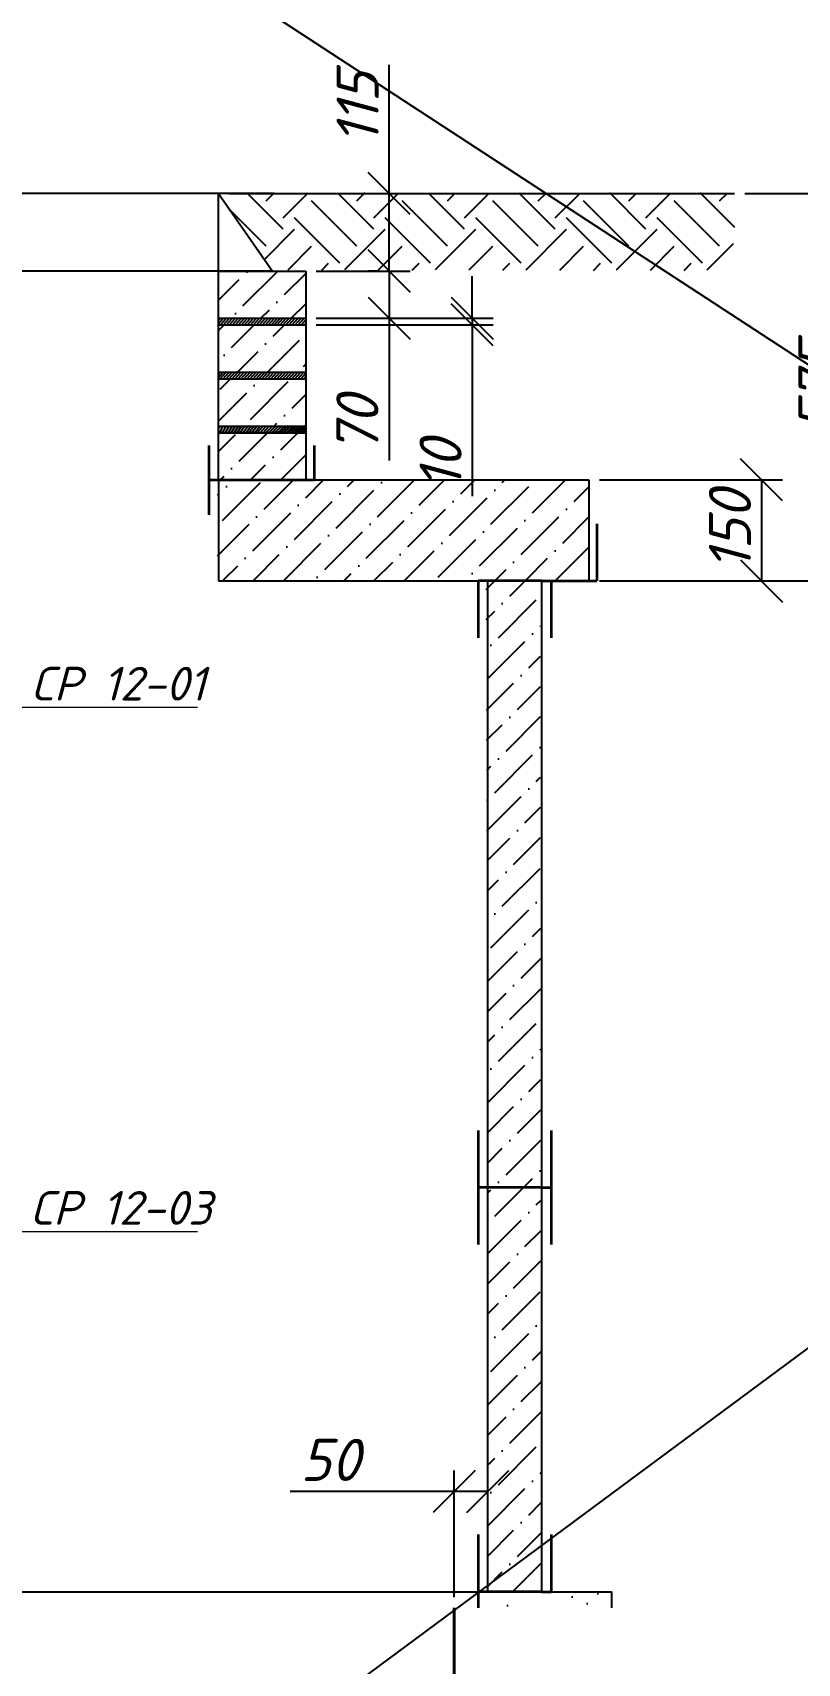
# Model space of a CAD drawing. Header units: millimetres. Extents: x 41097286 to 44249727, y 21258419 to 22595975.
# Drawn here: x 42589893 to 42612611, y 21870232 to 21918638 of the extents above; entities that cross this region are included whole.
import ezdxf
from ezdxf import colors
from ezdxf.entities.mleader import LeaderData, LeaderLine
from ezdxf.math import Vec2, Vec3

# ---------------------------------------------------------------- set-up
doc = ezdxf.new("R2010")
doc.units = ezdxf.units.MM
doc.layers.add('ВК_К1_текст', color=34, linetype='Continuous')
doc.styles.add('note', font='isocpeur.ttf', dxfattribs={"width": 0.9, "oblique": 15})
doc.styles.get("Standard").update_dxf_attribs({"font": 'isocpeui.ttf'})
doc.dimstyles.new('ISO-25', dxfattribs={"dimtxt": 2.5, "dimasz": 2.5, "dimexe": 1.25, "dimexo": 0.625, "dimtad": 1, "dimtxsty": 'Standard', "dimcen": 2.5, "dimadec": 0, "dimazin": 0, "dimtfac": 1, "dimtmove": 0, "dimatfit": 3, "dimfxl": 1, "dimarcsym": 0})
pattern_1 = [(45, (-809614603.9085054, -416865769.2956679), (336.7596045400934, 1234.785216647009), [1587.5, -317.5, 0, -317.5])]

# ---------------------------------------------------------------- blocks, each defined once
blk = doc.blocks.new('_Oblique')
at = {"color": 0, "linetype": 'ByBlock', "lineweight": -2}
blk.add_line((-0.5, -0.5), (0.5, 0.5), dxfattribs=at)
blk = doc.blocks.new('*D119')
at = {"color": 0, "lineweight": -2, "transparency": 16777216}
for p, q in [((42602415.75092819, 21872193.31748335), (42602415.75092819, 21875960.4881858)), ((42603415.75092819, 21872673.31748323), (42603415.75092819, 21875960.4881858)), ((42602415.75092819, 21875335.4881858), (42597541.69789791, 21875335.4881858)), ((42603415.75092819, 21875335.4881858), (42602415.75092819, 21875335.4881858))]:
    blk.add_line(p, q, dxfattribs=at)
at = {"layer": 'Defpoints', "color": 0, "transparency": 16777216}
for p in [(42603415.75092819, 21875335.4881858), (42603415.75092819, 21872360.81748323), (42602415.75092819, 21871880.81748335)]:
    blk.add_point(p, dxfattribs=at)
at = {"color": 0, "lineweight": -2, "transparency": 16777216, "xscale": 1250, "yscale": 1250, "zscale": 1250, "rotation": 180}
blk.add_blockref('_Oblique', (42602415.75092819, 21875335.4881858), dxfattribs=at)
at = {"color": 0, "lineweight": -2, "transparency": 16777216, "xscale": 1250, "yscale": 1250, "zscale": 1250}
blk.add_blockref('_Oblique', (42603415.75092819, 21875335.4881858), dxfattribs=at)
at = {"color": 0, "lineweight": 5, "transparency": 16777216, "insert": (42598728.72441307, 21876272.9881858), "char_height": 1250, "attachment_point": 5}
blk.add_mtext('50', dxfattribs=at)
blk = doc.blocks.new('*D120')
at = {"color": 0, "lineweight": -2, "transparency": 16777216}
for p, q in [((42598318.26617387, 21911560.81748323), (42601111.23768989, 21911560.81748323)), ((42600486.23768989, 21911560.81748323), (42600486.23768989, 21910160.81748323)), ((42598318.26617387, 21910160.81748323), (42601111.23768989, 21910160.81748323)), ((42600486.23768989, 21910160.81748323), (42600486.23768989, 21905938.27960444))]:
    blk.add_line(p, q, dxfattribs=at)
at = {"layer": 'Defpoints', "color": 0, "transparency": 16777216}
for p in [(42598005.76617387, 21911560.81748323), (42598005.76617387, 21910160.81748323), (42600486.23768989, 21910160.81748323)]:
    blk.add_point(p, dxfattribs=at)
at = {"color": 0, "lineweight": -2, "transparency": 16777216, "xscale": 1250, "yscale": 1250, "zscale": 1250}
for p, rotation in [((42600486.23768989, 21911560.81748323), 90), ((42600486.23768989, 21910160.81748323), 270)]:
    blk.add_blockref('_Oblique', p, dxfattribs=dict(at, rotation=rotation))
at = {"color": 0, "lineweight": 5, "transparency": 16777216, "insert": (42599540.68844746, 21906998.4121802), "char_height": 1250, "attachment_point": 5, "rotation": 90}
blk.add_mtext('70', dxfattribs=at)
blk = doc.blocks.new('*D121')
at = {"color": 0, "lineweight": -2, "transparency": 16777216}
for p, q in [((42602949.60991613, 21910160.81748323), (42602949.60991613, 21911410.81748323)), ((42598318.26617387, 21910160.81748323), (42603574.60991613, 21910160.81748323)), ((42598318.26617387, 21909960.81748323), (42603574.60991613, 21909960.81748323)), ((42602949.60991613, 21910160.81748323), (42602949.60991613, 21909960.81748323)), ((42602949.60991613, 21909960.81748323), (42602949.60991613, 21904878.90460444))]:
    blk.add_line(p, q, dxfattribs=at)
at = {"layer": 'Defpoints', "color": 0, "transparency": 16777216}
for p in [(42598005.76617387, 21910160.81748323), (42598005.76617387, 21909960.81748323), (42602949.60991613, 21909960.81748323)]:
    blk.add_point(p, dxfattribs=at)
at = {"color": 0, "lineweight": -2, "transparency": 16777216, "xscale": 1250, "yscale": 1250, "zscale": 1250}
for p, rotation in [((42602949.60991613, 21910160.81748323), 270), ((42602949.60991613, 21909960.81748323), 90)]:
    blk.add_blockref('_Oblique', p, dxfattribs=dict(at, rotation=rotation))
at = {"color": 0, "lineweight": 5, "transparency": 16777216, "insert": (42602012.10991612, 21905820.66596808), "char_height": 1250, "attachment_point": 5, "rotation": 90}
blk.add_mtext('10', dxfattribs=at)
blk = doc.blocks.new('*D122')
at = {"color": 0, "lineweight": -2, "transparency": 16777216}
for p, q in [((42606728.25092819, 21905360.81748317), (42612170.52410796, 21905360.81748317)), ((42611545.52410796, 21905360.81748317), (42611545.52410796, 21902360.81748317)), ((42606728.25092843, 21902360.81748317), (42612170.52410796, 21902360.81748317))]:
    blk.add_line(p, q, dxfattribs=at)
at = {"layer": 'Defpoints', "color": 0, "transparency": 16777216}
for p in [(42606415.75092819, 21905360.81748317), (42606415.75092843, 21902360.81748317), (42611545.52410796, 21902360.81748317)]:
    blk.add_point(p, dxfattribs=at)
at = {"color": 0, "lineweight": -2, "transparency": 16777216, "xscale": 1250, "yscale": 1250, "zscale": 1250}
for p, rotation in [((42611545.52410796, 21905360.81748317), 90), ((42611545.52410796, 21902360.81748317), 270)]:
    blk.add_blockref('_Oblique', p, dxfattribs=dict(at, rotation=rotation))
at = {"color": 0, "lineweight": 5, "transparency": 16777216, "insert": (42610608.02410796, 21903860.81748318), "char_height": 1250, "attachment_point": 5, "rotation": 90}
blk.add_mtext('150', dxfattribs=at)
blk = doc.blocks.new('_None')
blk = doc.blocks.new('*D125')
at = {"color": 0, "lineweight": -2, "transparency": 16777216}
for p, q in [((42611052.02806905, 21913860.81748341), (42614834.99286763, 21913860.81748341)), ((42614209.99286763, 21902360.81748317), (42614209.99286763, 21913860.81748341)), ((42611858.02410796, 21902360.81748317), (42614834.99286763, 21902360.81748317))]:
    blk.add_line(p, q, dxfattribs=at)
at = {"layer": 'Defpoints', "color": 0, "transparency": 16777216}
for p in [(42610739.52806905, 21913860.81748341), (42614209.99286763, 21913860.81748341), (42611545.52410796, 21902360.81748317)]:
    blk.add_point(p, dxfattribs=at)
at = {"color": 0, "lineweight": -2, "transparency": 16777216, "xscale": 1250, "yscale": 1250, "zscale": 1250}
for p, rotation in [((42614209.99286763, 21913860.81748341), 90), ((42614209.99286763, 21902360.81748317), 270)]:
    blk.add_blockref('_Oblique', p, dxfattribs=dict(at, rotation=rotation))
at = {"color": 0, "lineweight": 5, "transparency": 16777216, "insert": (42613264.4436252, 21908110.81748329), "char_height": 1250, "attachment_point": 5, "rotation": 90}
blk.add_mtext('575', dxfattribs=at)
blk = doc.blocks.new('*D126')
at = {"color": 0, "lineweight": -2, "transparency": 16777216}
for p, q in [((42600486.23768989, 21913860.81748335), (42600486.23768989, 21917677.10536214)), ((42595728.25092819, 21913860.81748335), (42601111.23768989, 21913860.81748335)), ((42600486.23768989, 21911560.81748323), (42600486.23768989, 21913860.81748335)), ((42600173.73768989, 21911560.81748323), (42599861.23768989, 21911560.81748323))]:
    blk.add_line(p, q, dxfattribs=at)
at = {"layer": 'Defpoints', "color": 0, "transparency": 16777216}
for p in [(42595415.75092819, 21913860.81748335), (42600486.23768989, 21911560.81748323), (42600486.23768989, 21911560.81748323)]:
    blk.add_point(p, dxfattribs=at)
at = {"color": 0, "lineweight": -2, "transparency": 16777216, "xscale": 1250, "yscale": 1250, "zscale": 1250}
for p, rotation in [((42600486.23768989, 21913860.81748335), 90), ((42600486.23768989, 21911560.81748323), 270)]:
    blk.add_blockref('_Oblique', p, dxfattribs=dict(at, rotation=rotation))
at = {"color": 0, "lineweight": 5, "transparency": 16777216, "insert": (42599548.73768988, 21916393.96142275), "char_height": 1250, "attachment_point": 5, "rotation": 90}
blk.add_mtext('115', dxfattribs=at)

msp = doc.modelspace()

# ---------------------------------------------------------------- hatches: boundary and pattern name
at = {"transparency": 33554534}
h = msp.add_hatch(dxfattribs=at)
h.set_pattern_fill('EARTH', color=256, scale=300, angle=45)
h.set_pattern_definition([(45, (-809614603.9085054, -416865769.2956679), (2.842170943040401e-13, 2694.076836320746), [1905, -1905]), (45, (-809615109.0479122, -416865264.1562611), (2.842170943040401e-13, 2694.076836320746), [1905, -1905]), (45, (-809615614.187319, -416864759.0168543), (2.842170943040401e-13, 2694.076836320746), [1905, -1905]), (135, (-809615614.187319, -416864422.2572498), (-2694.076836320746, 2.842170943040401e-13), [1905, -1905]), (135, (-809615109.0479122, -416863917.117843), (-2694.076836320746, 2.842170943040401e-13), [1905, -1905]), (135, (-809614603.9085054, -416863411.9784362), (-2694.076836320746, 2.842170943040401e-13), [1905, -1905])])
h.paths.add_polyline_path([(42610739.52806905, 21911560.81748317), (42610739.52806905, 21913860.81748341), (42595415.75092819, 21913860.81748335), (42597015.75092819, 21911560.81748335)])
at = {"transparency": 33554539}
h = msp.add_hatch(dxfattribs=at)
h.set_pattern_fill('ANSI36', color=256, scale=200)
h.set_pattern_definition([(45, (5031.486268930137, -164293.9011494741), (336.7596045400934, 1234.785216647009), [1587.5, -317.5, 0, -317.5])])
h.paths.add_polyline_path([(42598005.76617387, 21905360.81748315), (42598005.76617387, 21906760.81748323), (42595415.75092819, 21906760.81748335), (42595415.75092819, 21905360.81748317)])
h.paths.add_polyline_path([(42598005.76617387, 21906960.81748323), (42598005.76617387, 21908360.81748323), (42595415.75092819, 21908360.81748341), (42595415.75092819, 21906960.81748323)])
h.paths.add_polyline_path([(42598005.76617387, 21908560.81748323), (42598005.76617387, 21909960.81748323), (42595415.75092819, 21909960.81748317), (42595415.75092819, 21908560.81748335)])
h.paths.add_polyline_path([(42595415.75092819, 21911560.81748323), (42595415.75092819, 21910160.81748323), (42598005.76617387, 21910160.81748323), (42598005.76617387, 21911560.81748323)])
h = msp.add_hatch()
h.set_pattern_fill('ANSI31', color=256, scale=20)
h.set_pattern_definition([(45, (-809614603.9085054, -416865769.2956679), (-44.90128060534576, 44.90128060534577), [])])
h.paths.add_polyline_path([(42598005.76617387, 21910160.81748323), (42595415.75092819, 21910160.81748323), (42595415.75092819, 21909960.81748317), (42598005.76617387, 21909960.81748323)])
h.paths.add_polyline_path([(42598005.76617387, 21908560.81748323), (42595415.75092819, 21908560.81748335), (42595415.75092819, 21908360.81748341), (42598005.76617387, 21908360.81748323)])
h.paths.add_polyline_path([(42598005.76617387, 21906960.81748323), (42595415.75092819, 21906960.81748323), (42595415.75092819, 21906760.81748335), (42598005.76617387, 21906760.81748323)])
h = msp.add_hatch(dxfattribs=at)
h.set_pattern_fill('ANSI36', color=256, scale=200)
h.set_pattern_definition(pattern_1)
h.paths.add_polyline_path([(42581433.39195135, 21902360.81748317), (42581433.39195135, 21905360.81748311), (42570415.75092819, 21905360.81748317), (42570415.75092819, 21902360.81748317)])
h.paths.add_polyline_path([(42595415.75092819, 21905360.81748317), (42595415.75092819, 21902360.81748317), (42606415.75092819, 21902360.81748317), (42606415.75092819, 21905360.81748317)])
h = msp.add_hatch(dxfattribs=at)
h.set_pattern_fill('ANSI36', color=256, scale=200)
h.set_pattern_definition(pattern_1)
h.paths.add_polyline_path([(42605015.75092807, 21884360.81748323), (42603415.75092819, 21884360.81748323), (42603415.75092819, 21872360.81748323), (42605015.75092807, 21872360.81748323)])
h.paths.add_polyline_path([(42605015.75092819, 21902360.81748323), (42603415.75092819, 21902360.81748323), (42603415.75092819, 21884360.81748323), (42605015.75092807, 21884360.81748323)])
h = msp.add_hatch()
h.set_pattern_fill('AR-CONC', color=256, scale=12)
h.set_pattern_definition([(49.99999999999999, (-809614603.9085054, -416865769.2956679), (2186.216027952048, -191.269026466837), [228.6, -2514.6]), (355, (-809614603.9085054, -416865769.2956679), (-422.9210570996321, 2292.682142868422), [182.88, -2011.68701004]), (100.4514447, (-809614421.7244214, -416865785.23471), (1763.294965084239, 2101.413022946341), [194.2801056, -2137.0829352]), (46.18420000000002, (-809614603.9085054, -416865159.695668), (3252.948490705558, -504.5079351927257), [342.8999999999994, -3771.899999999996]), (96.63555760999992, (-809614332.8297055, -416865201.737668), (2848.849608618036, 2969.113495172658), [291.42027768, -3205.62729792]), (351.1841511700001, (-809614603.9085054, -416865159.695668), (2848.849608779724, 2969.113495026391), [274.31960484, -3017.51678304]), (21, (-809614299.1085055, -416865312.095668), (1819.37269522959, -1227.182378245051), [228.6, -2514.6]), (326.0000000000001, (-809614299.1085055, -416865312.095668), (741.6243401717647, 2210.255593467831), [182.88, -2011.68]), (71.45144499999999, (-809614147.4941143, -416865414.3608668), (2560.997031344594, 983.0732266308628), [194.2801056, -2137.0792512]), (37.50000000000001, (-809614603.9085054, -416865769.2956679), (37.0632390071018, 1014.660466477837), [0, -1987.296, 0, -2042.16, 0, -2019.3]), (7.499999999999999, (-809614603.9085054, -416865769.2956679), (801.8359501236689, 1202.166897817434), [0, -1164.336, 0, -1941.576, 0, -769.62]), (327.5, (-809615283.6125054, -416865769.2956679), (1627.087142002457, -68.74492791208132), [0, -762, 0, -2377.44, 0, -3154.679999999999]), (317.5, (-809615588.4125054, -416865769.2956679), (1777.550176632217, 305.1178923999963), [0, -990.5999999999999, 0, -1578.864, 0, -2240.28])])
h.paths.add_polyline_path([(42605015.75092807, 21872360.81748323), (42605015.75092807, 21871880.81748335), (42607095.34802034, 21871880.81748335), (42607095.34802034, 21872360.81748323)])
h.paths.add_polyline_path([(42603415.75092819, 21872360.81748323), (42603415.75092819, 21871880.81748335), (42605015.75092807, 21871880.81748335), (42605015.75092807, 21872360.81748323)])

# ---------------------------------------------------------------- linework, layer by layer
for p, q in [((42526286.45136128, 21815470.39377114), (42745966.00116405, 21978038.65198201)), ((42512603.99044643, 21974240.32435343), (42768770.11367384, 21807114.07960406)), ((42597015.75092819, 21913860.81748335), (42579815.75092819, 21913860.81748335)), ((42595415.75092819, 21905360.81748317), (42595415.75092819, 21913860.81748335)), ((42595415.75092819, 21913860.81748335), (42597015.75092819, 21911560.81748335)), ((42597015.75092819, 21913860.81748335), (42610739.52806905, 21913860.81748341)), ((42597015.75092819, 21911560.81748335), (42579815.75092819, 21911560.81748335)), ((42595415.75092819, 21911560.81748323), (42598005.76617387, 21911560.81748323)), ((42598005.76617387, 21911560.81748323), (42598005.76617387, 21905360.81748317)), ((42595415.75092819, 21910160.81748323), (42598005.76617387, 21910160.81748323)), ((42595415.75092819, 21909960.81748317), (42598005.76617387, 21909960.81748323)), ((42595415.75092819, 21908560.81748335), (42598005.76617387, 21908560.81748323)), ((42595415.75092819, 21908360.81748341), (42598005.76617387, 21908360.81748323)), ((42595415.75092819, 21906960.81748323), (42598005.76617387, 21906960.81748323)), ((42598005.76617387, 21906760.81748323), (42595415.75092819, 21906760.81748323)), ((42595415.75092819, 21906760.81748335), (42598005.76617387, 21906760.81748323)), ((42595415.75092807, 21905360.81748317), (42606415.75092819, 21905360.81748317)), ((42595415.75092807, 21905360.81748317), (42605015.75092819, 21905360.81748311)), ((42595415.75092819, 21905360.81748317), (42595415.75092819, 21902360.81748317)), ((42606415.75092819, 21905360.81748317), (42606415.75092819, 21902360.81748317)), ((42595415.75092807, 21902360.81748311), (42606415.75092819, 21902360.81748317)), ((42603415.75092819, 21872360.81748323), (42603415.75092819, 21902360.81748323)), ((42605015.75092807, 21872360.81748323), (42605015.75092807, 21902360.81748317)), ((42569415.75092819, 21872360.81748323), (42607095.34802034, 21872360.81748323)), ((42607095.34802034, 21871880.81748335), (42607095.34802034, 21872360.81748323))]:
    msp.add_line(p, q)
at = {"lineweight": 35}
for p, q in [((42595138.31583646, 21904319.61935584), (42595138.31583646, 21906384.33910147)), ((42598255.91456488, 21906384.33910147), (42598255.91456488, 21905351.97922866)), ((42606649.52236822, 21904053.14573459), (42606649.52236822, 21902360.81748317)), ((42603132.08859149, 21902360.81748317), (42603132.08859149, 21900668.48923181)), ((42603415.75092819, 21902360.81748317), (42603132.08859149, 21902360.81748317)), ((42605015.75092807, 21902360.81748317), (42603415.75092819, 21902360.81748317)), ((42605015.75092819, 21902360.81748317), (42606649.52236822, 21902360.81748317)), ((42605299.41326502, 21902360.81748317), (42605299.41326502, 21900668.48923181)), ((42603132.08859149, 21886053.14573465), (42603132.08859149, 21882668.48923187)), ((42605299.41326502, 21886053.14573465), (42605299.41326502, 21882668.48923187)), ((42603415.75092819, 21884360.81748323), (42603132.08859149, 21884360.81748323)), ((42605015.75092807, 21884360.81748323), (42603415.75092819, 21884360.81748323)), ((42605015.75092819, 21884360.81748323), (42605299.41326502, 21884360.81748323)), ((42603132.08859149, 21874053.14573465), (42603132.08859137, 21871880.81748341)), ((42605299.41326502, 21874053.14573465), (42605299.41326502, 21872360.81748323)), ((42603415.75092819, 21872360.81748323), (42603132.08859149, 21872360.81748323)), ((42605015.75092807, 21872360.81748323), (42603415.75092819, 21872360.81748323)), ((42605015.75092819, 21872360.81748323), (42605299.41326502, 21872360.81748323))]:
    msp.add_line(p, q, dxfattribs=at)
at = {"lineweight": 40}
msp.add_line((42602415.75092819, 21871880.81748335), (42602415.75092819, 21853360.81748335), dxfattribs=at)
at = {"lineweight": 35}
msp.add_lwpolyline([(42598255.91456488, 21905351.97922866), (42595138.31583646, 21905351.97922866)], dxfattribs=at)

# ---------------------------------------------------------------- dimensions: what is measured, and where the dimension line sits
at = {"lineweight": 5}
for base, p1, p2, picture, middle in [((42600486.23768989, 21911560.81748323), (42595415.75092819, 21913860.81748335), (42600486.23768989, 21911560.81748323), '*D126', (42600486.23768988, 21916393.96142275)), ((42600486.23768989, 21910160.81748323), (42598005.76617387, 21911560.81748323), (42598005.76617387, 21910160.81748323), '*D120', (42600486.23768988, 21906998.4121802)), ((42602949.60991613, 21909960.81748323), (42598005.76617387, 21910160.81748323), (42598005.76617387, 21909960.81748323), '*D121', (42602949.60991612, 21905820.66596808))]:
    dim = msp.add_linear_dim(base=base, p1=p1, p2=p2, angle=90, dimstyle='ISO-25', override={"dimscale": 500.0000000000001, "dimlfac": 0.05, "dimblk1": 'Oblique', "dimblk2": 'Oblique', "dimsah": 1}, dxfattribs=at)
    dim.commit()
    dim.dimension.update_dxf_attribs({"geometry": picture, "text_midpoint": middle, "dimtype": 160})
for base, p1, p2, picture, middle in [((42614209.99286763, 21913860.81748341), (42611545.52410796, 21902360.81748317), (42610739.52806905, 21913860.81748341), '*D125', (42613264.4436252, 21908110.81748329)), ((42611545.52410796, 21902360.81748317), (42606415.75092819, 21905360.81748317), (42606415.75092843, 21902360.81748317), '*D122', (42610608.02410796, 21903860.81748318))]:
    dim = msp.add_linear_dim(base=base, p1=p1, p2=p2, angle=90, dimstyle='ISO-25', override={"dimscale": 500.0000000000001, "dimlfac": 0.05, "dimblk1": 'Oblique', "dimblk2": 'Oblique', "dimsah": 1}, dxfattribs=at)
    dim.commit()
    dim.dimension.update_dxf_attribs({"geometry": picture, "text_midpoint": middle})
dim = msp.add_linear_dim(base=(42603415.75092819, 21875335.4881858), p1=(42602415.75092819, 21871880.81748335), p2=(42603415.75092819, 21872360.81748323), dimstyle='ISO-25', override={"dimscale": 500.0000000000001, "dimlfac": 0.05, "dimblk1": 'Oblique', "dimblk2": 'Oblique', "dimsah": 1}, dxfattribs=at)
dim.commit()
dim.dimension.update_dxf_attribs({"geometry": '*D119', "text_midpoint": (42598728.72441307, 21875335.4881858), "dimtype": 160})

# ---------------------------------------------------------------- leaders
at = {"layer": 'ВК_К1_текст', "color": 0, "linetype": 'Continuous', "lineweight": 5}
ml = msp.add_multileader_mtext('Standard', dxfattribs=at)
ml.set_content('{\\fISOCPEUR|b0|i1|c204|p34;\\Q0;\\W1;СР 12-01}', style='note')
ml.set_leader_properties(lineweight=15)
ml.set_arrow_properties(name='NONE')
ml.build(insert=Vec2(0, 0))
ml.multileader.update_dxf_attribs({"text_left_attachment_type": 6, "text_right_attachment_type": 6, "dogleg_length": 0.1, "arrow_head_size": 1000, "scale": 20})
ctx = ml.context
ctx.base_point, ctx.scale, ctx.char_height, ctx.arrow_head_size, ctx.landing_gap_size, ctx.plane_origin = Vec3(42588955.88746861, 21898613.11456577), 20, 1000, 1000, 800, Vec3(42560235.29568389, 21326325.50979869)
ctx.left_attachment, ctx.right_attachment, ctx.text_align_type = 6, 6, 1
notes = []
notes.append((ctx, [(0, (1, 1, 0), (42588915.88746861, 21898613.11456577), (1, 0), 40, [(0, [(42583415.75092819, 21896863.46758841)], 0, [])])]))
ctx.mtext.insert, ctx.mtext.alignment, ctx.mtext.flow_direction = Vec3(42592439.59958985, 21899813.11456577), 2, 5
ml = msp.add_multileader_mtext('Standard', dxfattribs=at)
ml.set_content('{\\fISOCPEUR|b0|i1|c204|p34;\\Q0;\\W1;СР 12-03}', style='note')
ml.set_leader_properties(lineweight=15)
ml.set_arrow_properties(name='NONE')
ml.build(insert=Vec2(0, 0))
ml.multileader.update_dxf_attribs({"text_left_attachment_type": 6, "text_right_attachment_type": 6, "dogleg_length": 0.1, "arrow_head_size": 1000, "scale": 20})
ctx = ml.context
ctx.base_point, ctx.scale, ctx.char_height, ctx.arrow_head_size, ctx.landing_gap_size, ctx.plane_origin = Vec3(42588955.88746861, 21883053.02464519), 20, 1000, 1000, 800, Vec3(42560235.29568389, 21310765.41987811)
ctx.left_attachment, ctx.right_attachment, ctx.text_align_type = 6, 6, 1
notes.append((ctx, [(0, (1, 1, 0), (42588915.88746861, 21883053.02464519), (1, 0), 40, [(0, [(42583415.75092819, 21881303.37766777)], 0, [])])]))
ctx.mtext.insert, ctx.mtext.alignment, ctx.mtext.flow_direction = Vec3(42592520.28140798, 21884253.02464519), 2, 5
for ctx, leaders in notes:
    for number, flags, end, landing, length, lines in leaders:
        leader = LeaderData()
        leader.index, (leader.has_last_leader_line, leader.has_dogleg_vector, leader.attachment_direction) = number, flags
        leader.last_leader_point, leader.dogleg_vector, leader.dogleg_length = Vec3(end), Vec3(landing), length
        for number, points, colour, breaks in lines:
            line = LeaderLine()
            line.index, line.vertices, line.color, line.breaks = number, Vec3.list(points), colors.encode_raw_color(colour), breaks
            leader.lines.append(line)
        ctx.leaders.append(leader)

doc.saveas('drawing.dxf')
